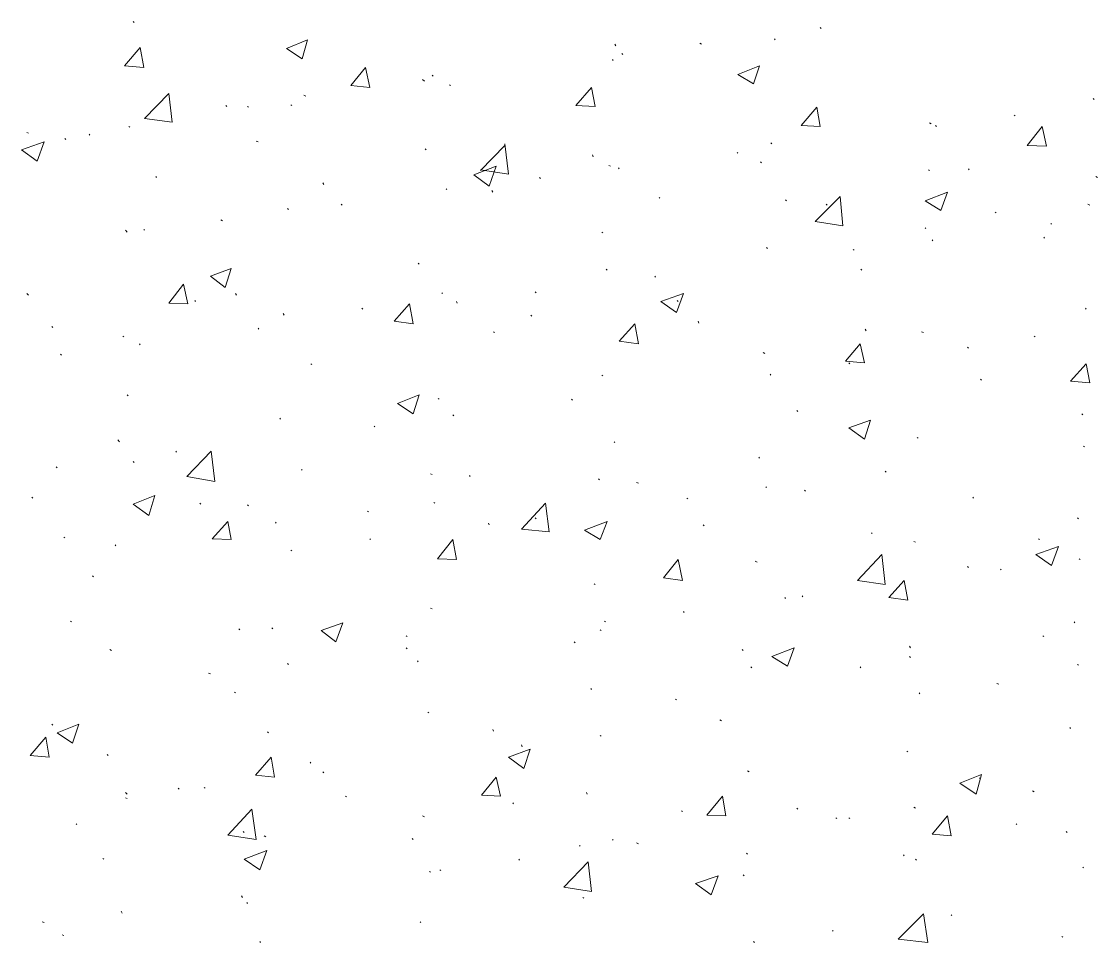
# Model space of a CAD drawing. Header units: millimetres. Extents: x 2928 to 3112, y 1220 to 1280.
# Drawn here: x 2951.038 to 2953.108, y 1243.95 to 1245.722 of the extents above; entities that cross this region are included whole.
import ezdxf

# ---------------------------------------------------------------- set-up
doc = ezdxf.new("R2010")
doc.units = ezdxf.units.MM

msp = doc.modelspace()

# ---------------------------------------------------------------- linework, layer by layer
at = {"color": 92, "linetype": 'Continuous', "lineweight": 13, "true_color": 0x00b800}
for points in [[(2951.25479, 1245.72035), (2951.25313, 1245.72202), (2951.25313, 1245.72202)], [(2952.57648, 1245.70868), (2952.57481, 1245.71035), (2952.57481, 1245.71035)], [(2951.54813, 1245.67035), (2951.58813, 1245.68702), (2951.58813, 1245.68702)], [(2951.57813, 1245.65035), (2951.58813, 1245.68702), (2951.58813, 1245.68702)], [(2952.48814, 1245.68702), (2952.48648, 1245.68868), (2952.48648, 1245.68868)], [(2951.23646, 1245.63702), (2951.26646, 1245.67202), (2951.26646, 1245.67202)], [(2951.27313, 1245.63368), (2951.26646, 1245.67202), (2951.26646, 1245.67202)], [(2951.54813, 1245.67035), (2951.57813, 1245.65035), (2951.57813, 1245.65035)], [(2952.18147, 1245.67535), (2952.17981, 1245.67868), (2952.17981, 1245.67868)], [(2952.34647, 1245.67868), (2952.34314, 1245.68035), (2952.34314, 1245.68035)], [(2952.17647, 1245.64702), (2952.17481, 1245.64868), (2952.17481, 1245.64868)], [(2952.19481, 1245.65868), (2952.19314, 1245.66035), (2952.19314, 1245.66035)], [(2951.23646, 1245.63702), (2951.27313, 1245.63368), (2951.27313, 1245.63368)], [(2951.67147, 1245.59868), (2951.6998, 1245.63368), (2951.6998, 1245.63368)], [(2951.70813, 1245.59535), (2951.6998, 1245.63368), (2951.6998, 1245.63368)], [(2952.41648, 1245.62035), (2952.45814, 1245.63702), (2952.45814, 1245.63702)], [(2952.41648, 1245.62035), (2952.44648, 1245.60202), (2952.44648, 1245.60202)], [(2952.44648, 1245.60202), (2952.45814, 1245.63702), (2952.45814, 1245.63702)], [(2951.81313, 1245.60702), (2951.8098, 1245.61035), (2951.8098, 1245.61035)], [(2951.8298, 1245.61702), (2951.82813, 1245.61868), (2951.82813, 1245.61868)], [(2951.86313, 1245.59868), (2951.86147, 1245.60035), (2951.86147, 1245.60035)], [(2951.27479, 1245.53535), (2951.32146, 1245.58368), (2951.32146, 1245.58368)], [(2951.32813, 1245.52868), (2951.32146, 1245.58368), (2951.32146, 1245.58368)], [(2951.5848, 1245.57868), (2951.58146, 1245.58035), (2951.58146, 1245.58035)], [(2951.67147, 1245.59868), (2951.70813, 1245.59535), (2951.70813, 1245.59535)], [(2952.1048, 1245.56035), (2952.13481, 1245.59535), (2952.13481, 1245.59535)], [(2952.14147, 1245.55868), (2952.13481, 1245.59535), (2952.13481, 1245.59535)], [(2951.43313, 1245.55868), (2951.43146, 1245.56035), (2951.43146, 1245.56035)], [(2951.4748, 1245.55702), (2951.47313, 1245.55868), (2951.47313, 1245.55868)], [(2951.55813, 1245.56035), (2951.55646, 1245.56202), (2951.55646, 1245.56202)], [(2952.1048, 1245.56035), (2952.14147, 1245.55868), (2952.14147, 1245.55868)], [(2953.10149, 1245.57202), (2953.09982, 1245.57368), (2953.09982, 1245.57368)], [(2952.53814, 1245.52202), (2952.56814, 1245.55702), (2952.56814, 1245.55702)], [(2952.57481, 1245.52035), (2952.56814, 1245.55702), (2952.56814, 1245.55702)], [(2952.94982, 1245.54035), (2952.94815, 1245.54202), (2952.94815, 1245.54202)], [(2951.24646, 1245.51868), (2951.24479, 1245.52035), (2951.24479, 1245.52035)], [(2951.27479, 1245.53535), (2951.32813, 1245.52868), (2951.32813, 1245.52868)], [(2952.53814, 1245.52202), (2952.57481, 1245.52035), (2952.57481, 1245.52035)], [(2952.78815, 1245.52535), (2952.78481, 1245.52702), (2952.78481, 1245.52702)], [(2952.79815, 1245.52035), (2952.79648, 1245.52202), (2952.79648, 1245.52202)], [(2952.97315, 1245.48368), (2953.00148, 1245.52035), (2953.00148, 1245.52035)], [(2953.00982, 1245.48201), (2953.00148, 1245.52035), (2953.00148, 1245.52035)], [(2951.05146, 1245.50702), (2951.04812, 1245.50868), (2951.04812, 1245.50868)], [(2951.12312, 1245.49535), (2951.12146, 1245.49702), (2951.12146, 1245.49702)], [(2951.16979, 1245.50368), (2951.16812, 1245.50535), (2951.16812, 1245.50535)], [(2951.03812, 1245.47535), (2951.08146, 1245.49035), (2951.08146, 1245.49035)], [(2951.03812, 1245.47535), (2951.06812, 1245.45368), (2951.06812, 1245.45368)], [(2951.06812, 1245.45368), (2951.08146, 1245.49035), (2951.08146, 1245.49035)], [(2951.49313, 1245.49035), (2951.4898, 1245.49201), (2951.4898, 1245.49201)], [(2951.81647, 1245.47535), (2951.8148, 1245.47701), (2951.8148, 1245.47701)], [(2951.92147, 1245.43535), (2951.96814, 1245.48368), (2951.96814, 1245.48368)], [(2951.9748, 1245.42868), (2951.96814, 1245.48701), (2951.96814, 1245.48701)], [(2952.48148, 1245.48701), (2952.47981, 1245.48868), (2952.47981, 1245.48868)], [(2952.97315, 1245.48368), (2953.00982, 1245.48201), (2953.00982, 1245.48201)], [(2952.13814, 1245.46201), (2952.13647, 1245.46535), (2952.13647, 1245.46535)], [(2952.41648, 1245.46868), (2952.41481, 1245.47035), (2952.41481, 1245.47035)], [(2951.90814, 1245.42701), (2951.95147, 1245.44368), (2951.95147, 1245.44368)], [(2951.92147, 1245.43701), (2951.9748, 1245.42868), (2951.9748, 1245.42868)], [(2951.93814, 1245.40535), (2951.95147, 1245.44368), (2951.95147, 1245.44368)], [(2952.17147, 1245.44368), (2952.16814, 1245.44535), (2952.16814, 1245.44535)], [(2952.18814, 1245.43868), (2952.18647, 1245.44035), (2952.18647, 1245.44035)], [(2952.46148, 1245.45035), (2952.45981, 1245.45201), (2952.45981, 1245.45201)], [(2952.78481, 1245.43535), (2952.78315, 1245.43701), (2952.78315, 1245.43701)], [(2952.86148, 1245.43701), (2952.85982, 1245.43868), (2952.85982, 1245.43868)], [(2951.29813, 1245.42201), (2951.29646, 1245.42368), (2951.29646, 1245.42368)], [(2951.90814, 1245.42701), (2951.93814, 1245.40535), (2951.93814, 1245.40535)], [(2952.03647, 1245.42035), (2952.0348, 1245.42201), (2952.0348, 1245.42201)], [(2953.10815, 1245.42201), (2953.10482, 1245.42368), (2953.10482, 1245.42368)], [(2951.6198, 1245.40868), (2951.61813, 1245.41201), (2951.61813, 1245.41201)], [(2951.85647, 1245.39868), (2951.8548, 1245.40035), (2951.8548, 1245.40035)], [(2951.9448, 1245.39368), (2951.94314, 1245.39701), (2951.94314, 1245.39701)], [(2952.77648, 1245.37701), (2952.81981, 1245.39368), (2952.81981, 1245.39368)], [(2952.80648, 1245.35868), (2952.81981, 1245.39368), (2952.81981, 1245.39368)], [(2952.26647, 1245.38201), (2952.26481, 1245.38368), (2952.26481, 1245.38368)], [(2952.50981, 1245.37701), (2952.50814, 1245.37868), (2952.50814, 1245.37868)], [(2952.56481, 1245.33701), (2952.61315, 1245.38535), (2952.61315, 1245.38535)], [(2952.61815, 1245.32868), (2952.61315, 1245.38535), (2952.61315, 1245.38535)], [(2952.77648, 1245.37701), (2952.80648, 1245.35868), (2952.80648, 1245.35868)], [(2951.55146, 1245.36035), (2951.5498, 1245.36201), (2951.5498, 1245.36201)], [(2951.6548, 1245.36868), (2951.65313, 1245.37035), (2951.65313, 1245.37035)], [(2952.58814, 1245.36868), (2952.58648, 1245.37035), (2952.58648, 1245.37035)], [(2952.91315, 1245.35368), (2952.91148, 1245.35535), (2952.91148, 1245.35535)], [(2953.09315, 1245.36868), (2953.08982, 1245.37035), (2953.08982, 1245.37035)], [(2951.42479, 1245.33868), (2951.42146, 1245.34035), (2951.42146, 1245.34035)], [(2952.56481, 1245.33701), (2952.61815, 1245.32868), (2952.61815, 1245.32868)], [(2953.01982, 1245.33201), (2953.01815, 1245.33368), (2953.01815, 1245.33368)], [(2951.24146, 1245.31701), (2951.23813, 1245.32035), (2951.23813, 1245.32035)], [(2951.27479, 1245.32035), (2951.27313, 1245.32201), (2951.27313, 1245.32201)], [(2952.15647, 1245.31535), (2952.15481, 1245.31701), (2952.15481, 1245.31701)], [(2952.77815, 1245.32368), (2952.77648, 1245.32535), (2952.77648, 1245.32535)], [(2952.79148, 1245.30035), (2952.78981, 1245.30201), (2952.78981, 1245.30201)], [(2953.00648, 1245.30535), (2953.00482, 1245.30701), (2953.00482, 1245.30701)], [(2952.47314, 1245.28535), (2952.47148, 1245.28701), (2952.47148, 1245.28701)], [(2952.63981, 1245.28201), (2952.63815, 1245.28368), (2952.63815, 1245.28368)], [(2951.40146, 1245.23201), (2951.44146, 1245.24701), (2951.44146, 1245.24701)], [(2951.4298, 1245.21034), (2951.44146, 1245.24701), (2951.44146, 1245.24701)], [(2951.80313, 1245.25534), (2951.80147, 1245.25701), (2951.80147, 1245.25701)], [(2951.40146, 1245.23201), (2951.4298, 1245.21034), (2951.4298, 1245.21034)], [(2952.16481, 1245.24368), (2952.16314, 1245.24534), (2952.16314, 1245.24534)], [(2952.25814, 1245.23034), (2952.25647, 1245.23201), (2952.25647, 1245.23201)], [(2952.65481, 1245.24368), (2952.65315, 1245.24534), (2952.65315, 1245.24534)], [(2951.32146, 1245.18034), (2951.34979, 1245.21701), (2951.34979, 1245.21701)], [(2951.35813, 1245.17868), (2951.34979, 1245.21701), (2951.34979, 1245.21701)], [(2951.05146, 1245.19534), (2951.04812, 1245.19868), (2951.04812, 1245.19868)], [(2951.37313, 1245.18368), (2951.37146, 1245.18534), (2951.37146, 1245.18534)], [(2951.45146, 1245.19534), (2951.4498, 1245.19868), (2951.4498, 1245.19868)], [(2951.84813, 1245.19868), (2951.84647, 1245.20034), (2951.84647, 1245.20034)], [(2952.02814, 1245.20034), (2952.02647, 1245.20201), (2952.02647, 1245.20201)], [(2952.26814, 1245.18368), (2952.31147, 1245.19868), (2952.31147, 1245.19868)], [(2952.29814, 1245.16201), (2952.31147, 1245.19868), (2952.31147, 1245.19868)], [(2952.30147, 1245.18368), (2952.29981, 1245.18534), (2952.29981, 1245.18534)], [(2951.32146, 1245.18034), (2951.35813, 1245.17868), (2951.35813, 1245.17868)], [(2951.6948, 1245.16868), (2951.69313, 1245.17034), (2951.69313, 1245.17034)], [(2951.7548, 1245.14534), (2951.7848, 1245.17868), (2951.7848, 1245.17868)], [(2951.79147, 1245.14034), (2951.7848, 1245.17868), (2951.7848, 1245.17868)], [(2951.87647, 1245.18034), (2951.8748, 1245.18368), (2951.8748, 1245.18368)], [(2952.26814, 1245.18368), (2952.29814, 1245.16201), (2952.29814, 1245.16201)], [(2953.08649, 1245.16868), (2953.08482, 1245.17034), (2953.08482, 1245.17034)], [(2951.54313, 1245.15701), (2951.54146, 1245.16034), (2951.54146, 1245.16034)], [(2951.7548, 1245.14534), (2951.79147, 1245.14034), (2951.79147, 1245.14034)], [(2952.0198, 1245.15534), (2952.01814, 1245.15701), (2952.01814, 1245.15701)], [(2952.34147, 1245.14201), (2952.33981, 1245.14534), (2952.33981, 1245.14534)], [(2951.09812, 1245.13368), (2951.09646, 1245.13534), (2951.09646, 1245.13534)], [(2951.4948, 1245.13034), (2951.49313, 1245.13201), (2951.49313, 1245.13201)], [(2951.94814, 1245.12368), (2951.94647, 1245.12534), (2951.94647, 1245.12534)], [(2952.18814, 1245.10701), (2952.21814, 1245.14034), (2952.21814, 1245.14034)], [(2952.22481, 1245.10201), (2952.21814, 1245.14034), (2952.21814, 1245.14034)], [(2952.66315, 1245.12701), (2952.66148, 1245.13034), (2952.66148, 1245.13034)], [(2952.77315, 1245.12368), (2952.76981, 1245.12534), (2952.76981, 1245.12534)], [(2951.23479, 1245.11534), (2951.23313, 1245.11701), (2951.23313, 1245.11701)], [(2952.18814, 1245.10701), (2952.22481, 1245.10201), (2952.22481, 1245.10201)], [(2952.98815, 1245.11534), (2952.98648, 1245.11701), (2952.98648, 1245.11701)], [(2951.11479, 1245.08034), (2951.11312, 1245.08201), (2951.11312, 1245.08201)], [(2951.26646, 1245.10034), (2951.26479, 1245.10201), (2951.26479, 1245.10201)], [(2952.46814, 1245.08368), (2952.46481, 1245.08534), (2952.46481, 1245.08534)], [(2952.62315, 1245.06868), (2952.65148, 1245.10201), (2952.65148, 1245.10201)], [(2952.65981, 1245.06534), (2952.65148, 1245.10201), (2952.65148, 1245.10201)], [(2952.85982, 1245.09368), (2952.85815, 1245.09534), (2952.85815, 1245.09534)], [(2951.59646, 1245.06201), (2951.5948, 1245.06368), (2951.5948, 1245.06368)], [(2952.62315, 1245.06868), (2952.65981, 1245.06534), (2952.65981, 1245.06534)], [(2952.63148, 1245.06368), (2952.62981, 1245.06534), (2952.62981, 1245.06534)], [(2953.05648, 1245.03034), (2953.08649, 1245.06368), (2953.08649, 1245.06368)], [(2953.09315, 1245.02701), (2953.08649, 1245.06368), (2953.08649, 1245.06368)], [(2952.15647, 1245.04034), (2952.15481, 1245.04201), (2952.15481, 1245.04201)], [(2952.47981, 1245.04201), (2952.47814, 1245.04368), (2952.47814, 1245.04368)], [(2952.88482, 1245.03201), (2952.88315, 1245.03368), (2952.88315, 1245.03368)], [(2953.05648, 1245.03034), (2953.09315, 1245.02701), (2953.09315, 1245.02701)], [(2951.24313, 1245.00201), (2951.24146, 1245.00367), (2951.24146, 1245.00367)], [(2951.76147, 1244.98701), (2951.80313, 1245.00367), (2951.80313, 1245.00367)], [(2951.79147, 1244.96701), (2951.80313, 1245.00367), (2951.80313, 1245.00367)], [(2951.76147, 1244.98701), (2951.79147, 1244.96701), (2951.79147, 1244.96701)], [(2951.84147, 1244.99534), (2951.8398, 1244.99701), (2951.8398, 1244.99701)], [(2952.09814, 1244.99367), (2952.09647, 1244.99534), (2952.09647, 1244.99534)], [(2951.53646, 1244.95701), (2951.5348, 1244.95867), (2951.5348, 1244.95867)], [(2951.8698, 1244.96367), (2951.86813, 1244.96534), (2951.86813, 1244.96534)], [(2952.53148, 1244.97201), (2952.52981, 1244.97367), (2952.52981, 1244.97367)], [(2953.07982, 1244.96534), (2953.07815, 1244.96701), (2953.07815, 1244.96701)], [(2951.71813, 1244.94201), (2951.71647, 1244.94367), (2951.71647, 1244.94367)], [(2952.62981, 1244.94034), (2952.67148, 1244.95534), (2952.67148, 1244.95534)], [(2952.62981, 1244.94034), (2952.65981, 1244.91867), (2952.65981, 1244.91867)], [(2952.65981, 1244.91867), (2952.67148, 1244.95534), (2952.67148, 1244.95534)], [(2951.22646, 1244.91367), (2951.22313, 1244.91701), (2951.22313, 1244.91701)], [(2952.76315, 1244.92034), (2952.76148, 1244.92201), (2952.76148, 1244.92201)], [(2951.33646, 1244.89367), (2951.33479, 1244.89534), (2951.33479, 1244.89534)], [(2951.35646, 1244.84701), (2951.40313, 1244.89534), (2951.40313, 1244.89534)], [(2951.40979, 1244.83701), (2951.40313, 1244.89534), (2951.40313, 1244.89534)], [(2952.17981, 1244.91201), (2952.17814, 1244.91367), (2952.17814, 1244.91367)], [(2953.08315, 1244.90367), (2953.08149, 1244.90534), (2953.08149, 1244.90534)], [(2951.25479, 1244.87367), (2951.25313, 1244.87534), (2951.25313, 1244.87534)], [(2952.45814, 1244.88201), (2952.45648, 1244.88367), (2952.45648, 1244.88367)], [(2951.10646, 1244.86367), (2951.10479, 1244.86534), (2951.10479, 1244.86534)], [(2951.57813, 1244.85867), (2951.57646, 1244.86034), (2951.57646, 1244.86034)], [(2952.70148, 1244.85534), (2952.69981, 1244.85701), (2952.69981, 1244.85701)], [(2951.35646, 1244.84701), (2951.40979, 1244.83701), (2951.40979, 1244.83701)], [(2951.82813, 1244.85034), (2951.8248, 1244.85201), (2951.8248, 1244.85201)], [(2951.90147, 1244.84701), (2951.8998, 1244.84867), (2951.8998, 1244.84867)], [(2952.14981, 1244.84034), (2952.14814, 1244.84201), (2952.14814, 1244.84201)], [(2952.22481, 1244.83367), (2952.22147, 1244.83534), (2952.22147, 1244.83534)], [(2952.47148, 1244.82534), (2952.46981, 1244.82701), (2952.46981, 1244.82701)], [(2952.54648, 1244.81867), (2952.54481, 1244.82034), (2952.54481, 1244.82034)], [(2951.05979, 1244.80534), (2951.05812, 1244.80701), (2951.05812, 1244.80701)], [(2951.25313, 1244.79367), (2951.29479, 1244.81034), (2951.29479, 1244.81034)], [(2951.25313, 1244.79367), (2951.28313, 1244.772), (2951.28313, 1244.772)], [(2951.28313, 1244.772), (2951.29479, 1244.81034), (2951.29479, 1244.81034)], [(2951.38313, 1244.79367), (2951.38146, 1244.79534), (2951.38146, 1244.79534)], [(2951.4748, 1244.79034), (2951.47313, 1244.792), (2951.47313, 1244.792)], [(2951.83313, 1244.79534), (2951.83147, 1244.79701), (2951.83147, 1244.79701)], [(2951.9998, 1244.74534), (2952.04647, 1244.79534), (2952.04647, 1244.79534)], [(2952.05314, 1244.74034), (2952.04647, 1244.79534), (2952.04647, 1244.79534)], [(2952.31981, 1244.80367), (2952.31814, 1244.80534), (2952.31814, 1244.80534)], [(2952.86982, 1244.80534), (2952.86815, 1244.80701), (2952.86815, 1244.80701)], [(2951.70647, 1244.77867), (2951.70313, 1244.78034), (2951.70313, 1244.78034)], [(2951.40479, 1244.727), (2951.4348, 1244.76034), (2951.4348, 1244.76034)], [(2951.44146, 1244.72534), (2951.4348, 1244.76034), (2951.4348, 1244.76034)], [(2951.52813, 1244.757), (2951.52646, 1244.75867), (2951.52646, 1244.75867)], [(2951.93814, 1244.75367), (2951.93647, 1244.757), (2951.93647, 1244.757)], [(2952.02814, 1244.76534), (2952.02647, 1244.767), (2952.02647, 1244.767)], [(2952.12147, 1244.74367), (2952.16481, 1244.76034), (2952.16481, 1244.76034)], [(2952.15147, 1244.72534), (2952.16481, 1244.76034), (2952.16481, 1244.76034)], [(2952.35147, 1244.752), (2952.34981, 1244.75367), (2952.34981, 1244.75367)], [(2953.07149, 1244.76534), (2953.06982, 1244.767), (2953.06982, 1244.767)], [(2951.12146, 1244.72867), (2951.11979, 1244.73034), (2951.11979, 1244.73034)], [(2951.9998, 1244.74534), (2952.05314, 1244.74034), (2952.05314, 1244.74034)], [(2952.12147, 1244.74367), (2952.15147, 1244.72534), (2952.15147, 1244.72534)], [(2952.67481, 1244.737), (2952.67315, 1244.73867), (2952.67315, 1244.73867)], [(2951.21979, 1244.71367), (2951.21813, 1244.71534), (2951.21813, 1244.71534)], [(2951.40479, 1244.727), (2951.44146, 1244.72534), (2951.44146, 1244.72534)], [(2951.7098, 1244.72534), (2951.70813, 1244.727), (2951.70813, 1244.727)], [(2951.83813, 1244.68867), (2951.86813, 1244.72534), (2951.86813, 1244.72534)], [(2951.8748, 1244.687), (2951.86813, 1244.72534), (2951.86813, 1244.72534)], [(2952.75815, 1244.72034), (2952.75481, 1244.722), (2952.75481, 1244.722)], [(2952.98982, 1244.697), (2953.03315, 1244.712), (2953.03315, 1244.712)], [(2952.99648, 1244.72534), (2952.99482, 1244.727), (2952.99482, 1244.727)], [(2953.01982, 1244.67534), (2953.03315, 1244.712), (2953.03315, 1244.712)], [(2951.55813, 1244.70367), (2951.55646, 1244.70534), (2951.55646, 1244.70534)], [(2951.83813, 1244.68867), (2951.8748, 1244.687), (2951.8748, 1244.687)], [(2952.64648, 1244.647), (2952.69315, 1244.697), (2952.69315, 1244.697)], [(2952.69981, 1244.63867), (2952.69315, 1244.697), (2952.69315, 1244.697)], [(2952.98982, 1244.697), (2953.01982, 1244.67534), (2953.01982, 1244.67534)], [(2953.07482, 1244.687), (2953.07315, 1244.68867), (2953.07315, 1244.68867)], [(2952.27314, 1244.652), (2952.30147, 1244.687), (2952.30147, 1244.687)], [(2952.30981, 1244.647), (2952.30147, 1244.687), (2952.30147, 1244.687)], [(2952.45314, 1244.682), (2952.44981, 1244.68367), (2952.44981, 1244.68367)], [(2952.85982, 1244.672), (2952.85815, 1244.67367), (2952.85815, 1244.67367)], [(2952.92315, 1244.667), (2952.92148, 1244.66867), (2952.92148, 1244.66867)], [(2951.17646, 1244.65367), (2951.17479, 1244.65534), (2951.17479, 1244.65534)], [(2952.27314, 1244.652), (2952.30981, 1244.647), (2952.30981, 1244.647)], [(2952.64648, 1244.647), (2952.69981, 1244.63867), (2952.69981, 1244.63867)], [(2952.70648, 1244.61367), (2952.73648, 1244.647), (2952.73648, 1244.647)], [(2952.74315, 1244.60867), (2952.73648, 1244.647), (2952.73648, 1244.647)], [(2952.14147, 1244.63867), (2952.13981, 1244.64034), (2952.13981, 1244.64034)], [(2952.50814, 1244.612), (2952.50648, 1244.61367), (2952.50648, 1244.61367)], [(2952.54148, 1244.61534), (2952.53981, 1244.617), (2952.53981, 1244.617)], [(2952.70648, 1244.61367), (2952.74315, 1244.60867), (2952.74315, 1244.60867)], [(2951.82813, 1244.592), (2951.8248, 1244.59367), (2951.8248, 1244.59367)], [(2952.31314, 1244.58534), (2952.31147, 1244.587), (2952.31147, 1244.587)], [(2951.13479, 1244.567), (2951.13146, 1244.56867), (2951.13146, 1244.56867)], [(2951.6148, 1244.55033), (2951.65646, 1244.56534), (2951.65646, 1244.56534)], [(2951.64313, 1244.52867), (2951.65646, 1244.56534), (2951.65646, 1244.56534)], [(2952.16147, 1244.567), (2952.15981, 1244.56867), (2952.15981, 1244.56867)], [(2953.06482, 1244.56534), (2953.06315, 1244.567), (2953.06315, 1244.567)], [(2951.45813, 1244.552), (2951.45646, 1244.55367), (2951.45646, 1244.55367)], [(2951.52146, 1244.55367), (2951.5198, 1244.55533), (2951.5198, 1244.55533)], [(2951.6148, 1244.55033), (2951.64313, 1244.52867), (2951.64313, 1244.52867)], [(2952.15314, 1244.55033), (2952.15147, 1244.552), (2952.15147, 1244.552)], [(2951.7798, 1244.53867), (2951.77813, 1244.54033), (2951.77813, 1244.54033)], [(2952.10314, 1244.527), (2952.10147, 1244.52867), (2952.10147, 1244.52867)], [(2953.00482, 1244.53867), (2953.00315, 1244.54033), (2953.00315, 1244.54033)], [(2951.21146, 1244.512), (2951.20813, 1244.51367), (2951.20813, 1244.51367)], [(2951.7798, 1244.51533), (2951.77813, 1244.517), (2951.77813, 1244.517)], [(2952.42648, 1244.512), (2952.42481, 1244.51367), (2952.42481, 1244.51367)], [(2952.48148, 1244.50033), (2952.52481, 1244.517), (2952.52481, 1244.517)], [(2952.51148, 1244.482), (2952.52481, 1244.517), (2952.52481, 1244.517)], [(2952.74815, 1244.517), (2952.74648, 1244.52033), (2952.74648, 1244.52033)], [(2951.55146, 1244.48533), (2951.5498, 1244.487), (2951.5498, 1244.487)], [(2951.80147, 1244.49033), (2951.7998, 1244.492), (2951.7998, 1244.492)], [(2952.48148, 1244.50033), (2952.51148, 1244.482), (2952.51148, 1244.482)], [(2952.74815, 1244.49867), (2952.74648, 1244.50033), (2952.74648, 1244.50033)], [(2953.07149, 1244.48367), (2953.06982, 1244.48533), (2953.06982, 1244.48533)], [(2951.40146, 1244.467), (2951.39813, 1244.46867), (2951.39813, 1244.46867)], [(2952.44314, 1244.47867), (2952.44148, 1244.48033), (2952.44148, 1244.48033)], [(2952.65315, 1244.47867), (2952.65148, 1244.48033), (2952.65148, 1244.48033)], [(2952.91815, 1244.447), (2952.91482, 1244.44867), (2952.91482, 1244.44867)], [(2951.4498, 1244.43033), (2951.44813, 1244.432), (2951.44813, 1244.432)], [(2952.13481, 1244.437), (2952.13314, 1244.43867), (2952.13314, 1244.43867)], [(2952.76648, 1244.42867), (2952.76481, 1244.43033), (2952.76481, 1244.43033)], [(2952.29814, 1244.417), (2952.29647, 1244.41867), (2952.29647, 1244.41867)], [(2951.82147, 1244.392), (2951.8198, 1244.39367), (2951.8198, 1244.39367)], [(2952.38481, 1244.377), (2952.38148, 1244.37867), (2952.38148, 1244.37867)], [(2951.09812, 1244.36867), (2951.09646, 1244.37033), (2951.09646, 1244.37033)], [(2951.10646, 1244.35367), (2951.14812, 1244.37033), (2951.14812, 1244.37033)], [(2951.13646, 1244.33367), (2951.14812, 1244.37033), (2951.14812, 1244.37033)], [(2951.94647, 1244.357), (2951.9448, 1244.36033), (2951.9448, 1244.36033)], [(2953.05648, 1244.362), (2953.05482, 1244.36367), (2953.05482, 1244.36367)], [(2951.05479, 1244.31033), (2951.08479, 1244.34533), (2951.08479, 1244.34533)], [(2951.09146, 1244.307), (2951.08479, 1244.34533), (2951.08479, 1244.34533)], [(2951.10646, 1244.35367), (2951.13646, 1244.33367), (2951.13646, 1244.33367)], [(2951.51313, 1244.35367), (2951.51146, 1244.35533), (2951.51146, 1244.35533)], [(2952.15314, 1244.347), (2952.15147, 1244.34867), (2952.15147, 1244.34867)], [(2951.9748, 1244.307), (2952.01647, 1244.322), (2952.01647, 1244.322)], [(2952.00147, 1244.327), (2951.9998, 1244.33033), (2951.9998, 1244.33033)], [(2952.0048, 1244.28533), (2952.01647, 1244.322), (2952.01647, 1244.322)], [(2952.74315, 1244.317), (2952.74148, 1244.31866), (2952.74148, 1244.31866)], [(2951.05479, 1244.31033), (2951.09146, 1244.307), (2951.09146, 1244.307)], [(2951.20479, 1244.31033), (2951.20313, 1244.312), (2951.20313, 1244.312)], [(2951.48813, 1244.272), (2951.51813, 1244.307), (2951.51813, 1244.307)], [(2951.5248, 1244.26866), (2951.51813, 1244.307), (2951.51813, 1244.307)], [(2951.5948, 1244.29533), (2951.59313, 1244.297), (2951.59313, 1244.297)], [(2951.9748, 1244.307), (2952.0048, 1244.28533), (2952.0048, 1244.28533)], [(2951.6198, 1244.277), (2951.61813, 1244.27866), (2951.61813, 1244.27866)], [(2952.43814, 1244.27866), (2952.43481, 1244.28033), (2952.43481, 1244.28033)], [(2951.48813, 1244.272), (2951.5248, 1244.26866), (2951.5248, 1244.26866)], [(2951.92314, 1244.23366), (2951.95147, 1244.26866), (2951.95147, 1244.26866)], [(2951.9598, 1244.232), (2951.95147, 1244.26866), (2951.95147, 1244.26866)], [(2952.84315, 1244.257), (2952.88482, 1244.27366), (2952.88482, 1244.27366)], [(2952.84315, 1244.257), (2952.87482, 1244.23533), (2952.87482, 1244.23533)], [(2952.87482, 1244.23533), (2952.88482, 1244.27366), (2952.88482, 1244.27366)], [(2952.88315, 1244.26533), (2952.88148, 1244.267), (2952.88148, 1244.267)], [(2951.24146, 1244.23533), (2951.23813, 1244.23866), (2951.23813, 1244.23866)], [(2951.34146, 1244.24533), (2951.33979, 1244.247), (2951.33979, 1244.247)], [(2951.39146, 1244.247), (2951.38979, 1244.24866), (2951.38979, 1244.24866)], [(2951.92314, 1244.23366), (2951.9598, 1244.232), (2951.9598, 1244.232)], [(2952.12647, 1244.23533), (2952.1248, 1244.23866), (2952.1248, 1244.23866)], [(2952.98648, 1244.24033), (2952.98315, 1244.242), (2952.98315, 1244.242)], [(2951.24146, 1244.227), (2951.23813, 1244.22866), (2951.23813, 1244.22866)], [(2951.66313, 1244.23033), (2951.66147, 1244.232), (2951.66147, 1244.232)], [(2951.9848, 1244.217), (2951.98314, 1244.21866), (2951.98314, 1244.21866)], [(2952.35647, 1244.19533), (2952.38648, 1244.232), (2952.38648, 1244.232)], [(2952.39314, 1244.19366), (2952.38648, 1244.232), (2952.38648, 1244.232)], [(2951.4348, 1244.157), (2951.48146, 1244.207), (2951.48146, 1244.207)], [(2951.4898, 1244.14866), (2951.48146, 1244.207), (2951.48146, 1244.207)], [(2951.81313, 1244.192), (2951.8098, 1244.19366), (2951.8098, 1244.19366)], [(2952.30981, 1244.202), (2952.30814, 1244.20366), (2952.30814, 1244.20366)], [(2952.35647, 1244.19533), (2952.39314, 1244.19366), (2952.39314, 1244.19366)], [(2952.53148, 1244.207), (2952.52981, 1244.20866), (2952.52981, 1244.20866)], [(2952.75815, 1244.20866), (2952.75481, 1244.21033), (2952.75481, 1244.21033)], [(2952.78981, 1244.15866), (2952.81981, 1244.19366), (2952.81981, 1244.19366)], [(2952.82648, 1244.15533), (2952.81981, 1244.19366), (2952.81981, 1244.19366)], [(2951.14479, 1244.177), (2951.14312, 1244.17866), (2951.14312, 1244.17866)], [(2952.60648, 1244.18866), (2952.60481, 1244.19033), (2952.60481, 1244.19033)], [(2952.63148, 1244.18866), (2952.62981, 1244.19033), (2952.62981, 1244.19033)], [(2952.95315, 1244.177), (2952.95148, 1244.17866), (2952.95148, 1244.17866)], [(2951.4348, 1244.157), (2951.4898, 1244.14866), (2951.4898, 1244.14866)], [(2951.46646, 1244.162), (2951.4648, 1244.16366), (2951.4648, 1244.16366)], [(2951.50813, 1244.15366), (2951.5048, 1244.15533), (2951.5048, 1244.15533)], [(2951.79147, 1244.14866), (2951.7898, 1244.15033), (2951.7898, 1244.15033)], [(2952.78981, 1244.15866), (2952.82648, 1244.15533), (2952.82648, 1244.15533)], [(2953.04982, 1244.162), (2953.04815, 1244.16366), (2953.04815, 1244.16366)], [(2952.11314, 1244.13533), (2952.11147, 1244.137), (2952.11147, 1244.137)], [(2952.17647, 1244.147), (2952.17481, 1244.14866), (2952.17481, 1244.14866)], [(2952.22481, 1244.14033), (2952.22147, 1244.142), (2952.22147, 1244.142)], [(2951.19646, 1244.11033), (2951.19479, 1244.112), (2951.19479, 1244.112)], [(2951.46646, 1244.11033), (2951.5098, 1244.127), (2951.5098, 1244.127)], [(2951.46646, 1244.11033), (2951.49646, 1244.09033), (2951.49646, 1244.09033)], [(2951.49646, 1244.09033), (2951.5098, 1244.127), (2951.5098, 1244.127)], [(2951.99647, 1244.10866), (2951.9948, 1244.11033), (2951.9948, 1244.11033)], [(2952.43481, 1244.12033), (2952.43314, 1244.122), (2952.43314, 1244.122)], [(2952.73648, 1244.117), (2952.73481, 1244.11866), (2952.73481, 1244.11866)], [(2952.75981, 1244.10866), (2952.75815, 1244.11033), (2952.75815, 1244.11033)], [(2951.8448, 1244.08866), (2951.84313, 1244.09033), (2951.84313, 1244.09033)], [(2952.08147, 1244.05699), (2952.12814, 1244.10533), (2952.12814, 1244.10533)], [(2952.13481, 1244.04866), (2952.12814, 1244.10533), (2952.12814, 1244.10533)], [(2953.08149, 1244.09366), (2953.07982, 1244.09533), (2953.07982, 1244.09533)], [(2951.8248, 1244.08533), (2951.82313, 1244.08699), (2951.82313, 1244.08699)], [(2952.33481, 1244.06366), (2952.37814, 1244.07866), (2952.37814, 1244.07866)], [(2952.36481, 1244.04199), (2952.37814, 1244.07866), (2952.37814, 1244.07866)], [(2952.42814, 1244.07866), (2952.42648, 1244.08033), (2952.42648, 1244.08033)], [(2952.08147, 1244.05699), (2952.13481, 1244.04866), (2952.13481, 1244.04866)], [(2952.33481, 1244.06366), (2952.36481, 1244.04199), (2952.36481, 1244.04199)], [(2951.46313, 1244.03699), (2951.46146, 1244.04033), (2951.46146, 1244.04033)], [(2951.47313, 1244.02533), (2951.47146, 1244.02699), (2951.47146, 1244.02699)], [(2952.1198, 1244.03533), (2952.11814, 1244.03699), (2952.11814, 1244.03699)], [(2951.23146, 1244.00699), (2951.22979, 1244.01033), (2951.22979, 1244.01033)], [(2952.72481, 1243.95699), (2952.77315, 1244.00533), (2952.77315, 1244.00533)], [(2952.78148, 1243.95033), (2952.77315, 1244.00533), (2952.77315, 1244.00533)], [(2951.08146, 1243.98866), (2951.07812, 1243.99033), (2951.07812, 1243.99033)], [(2951.80647, 1243.98866), (2951.8048, 1243.99033), (2951.8048, 1243.99033)], [(2952.82815, 1244.00199), (2952.82648, 1244.00366), (2952.82648, 1244.00366)], [(2951.11979, 1243.96366), (2951.11646, 1243.96533), (2951.11646, 1243.96533)], [(2952.59981, 1243.97199), (2952.59815, 1243.97366), (2952.59815, 1243.97366)], [(2951.49813, 1243.95033), (2951.49646, 1243.95199), (2951.49646, 1243.95199)], [(2952.44814, 1243.95033), (2952.44648, 1243.95199), (2952.44648, 1243.95199)], [(2952.72481, 1243.95699), (2952.78148, 1243.95033), (2952.78148, 1243.95033)], [(2953.04148, 1243.96033), (2953.03982, 1243.96199), (2953.03982, 1243.96199)]]:
    msp.add_lwpolyline(points, dxfattribs=at)

doc.saveas('drawing.dxf')
